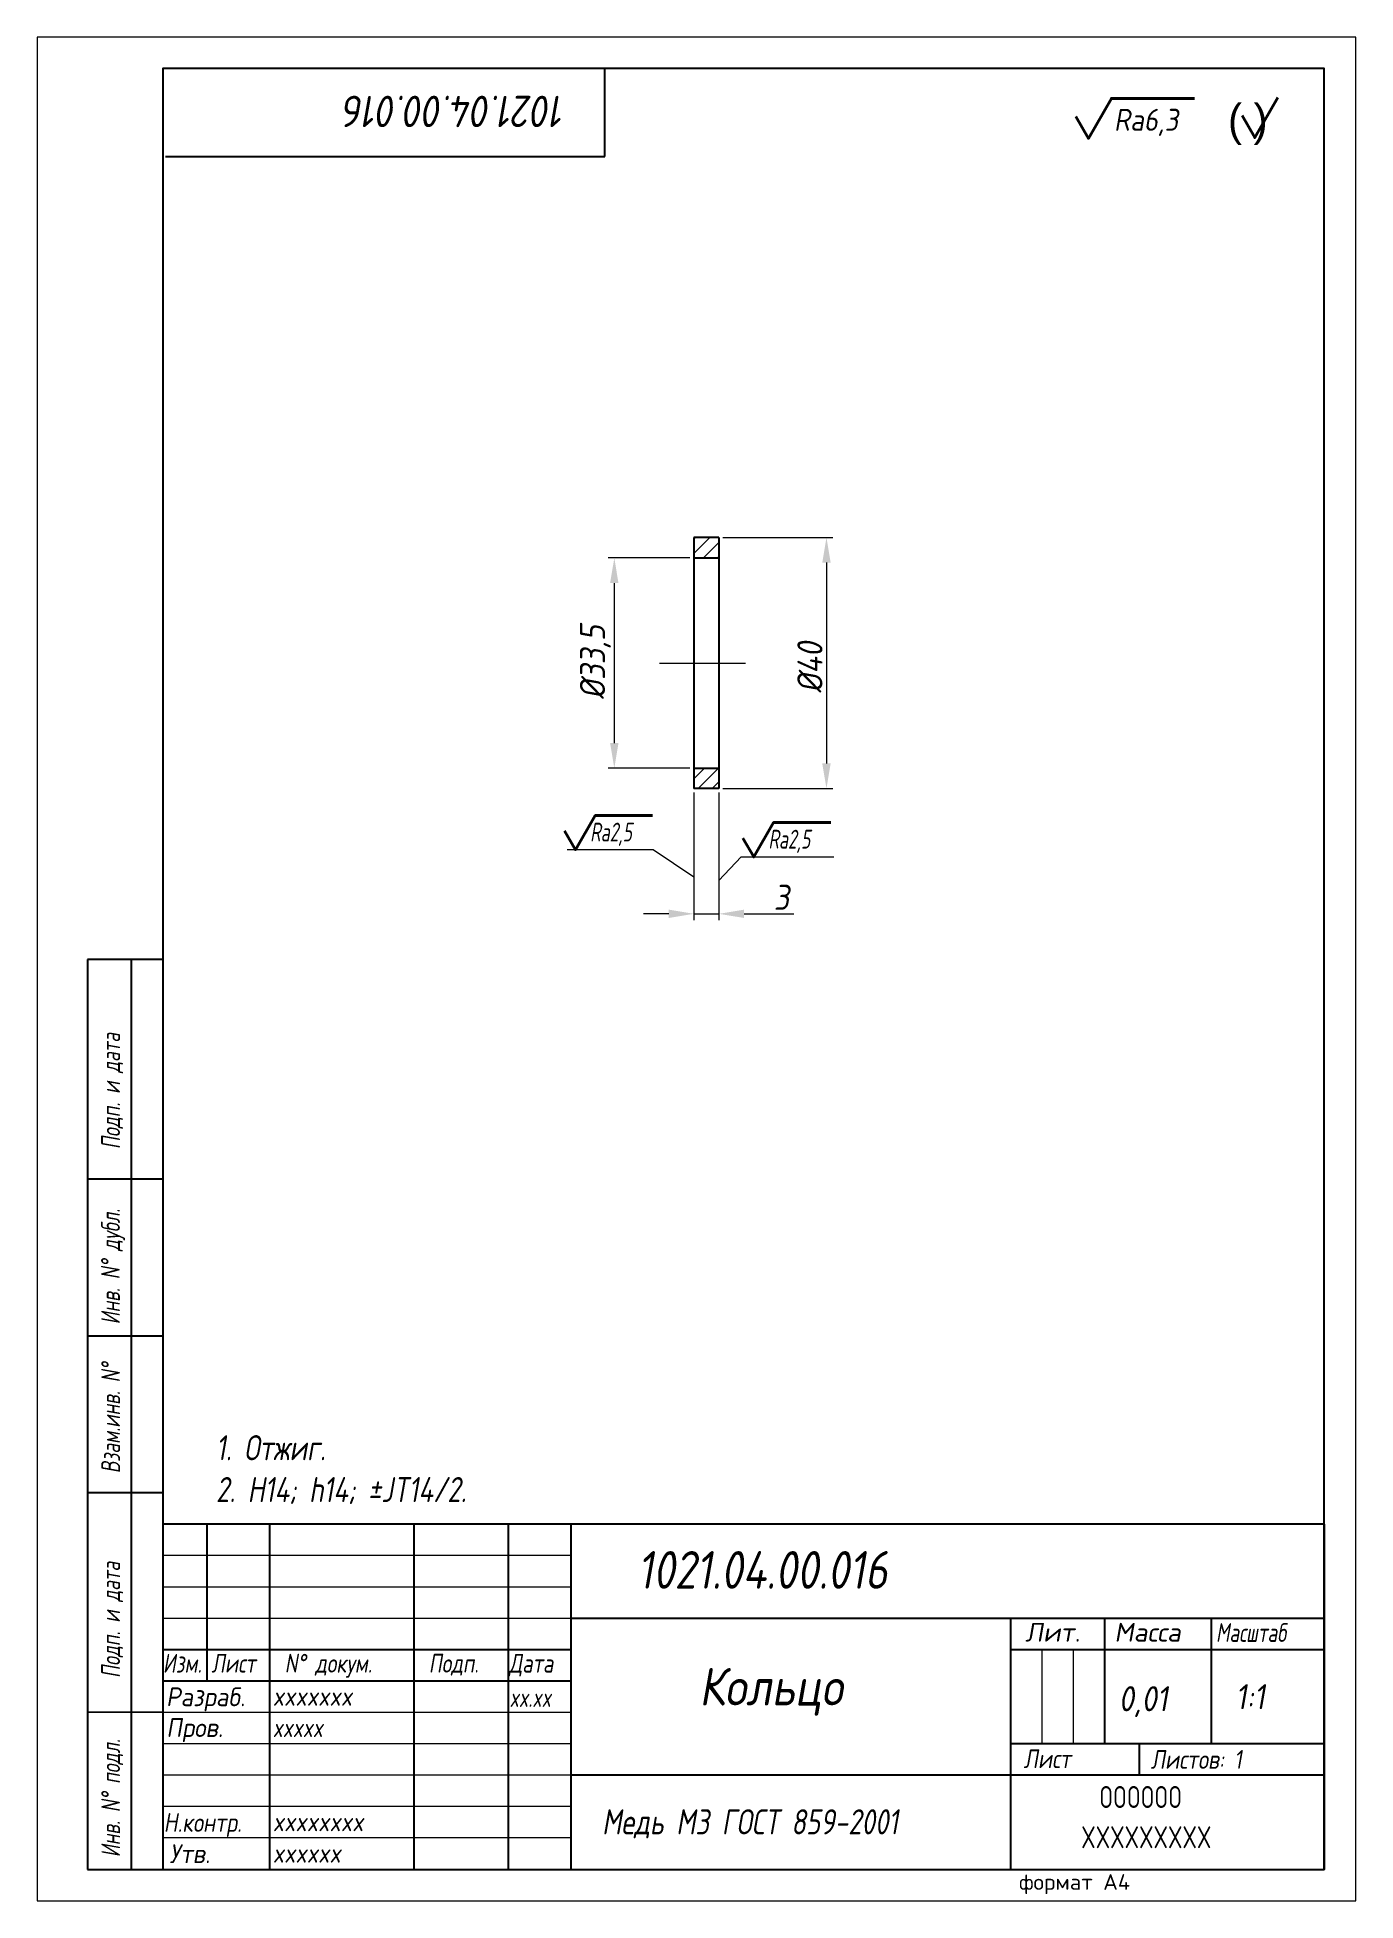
# Model space of a CAD drawing. Header units: millimetres. Extents: x 1490 to 3878, y -4564 to 680.
# Drawn here: x 3668.1 to 3878.1, y 382.9 to 679.9 of the extents above.
import ezdxf

# ---------------------------------------------------------------- set-up
doc = ezdxf.new("R2010")
doc.units = ezdxf.units.MM
doc.linetypes.add('CENTER', pattern=[50.8, 31.75, -6.35, 6.35, -6.35])
for name, color, linetype, lineweight in [('Ax', 1, 'CENTER', 18), ('Dim', 3, 'Continuous', 40), ('Hatch', 5, 'Continuous', 18), ('Slim', 8, 'Continuous', 18), ('Text', 2, 'Continuous', 40), ('Wide', 31, 'Continuous', 60)]:
    doc.layers.add(name, color=color, linetype=linetype, lineweight=lineweight)
doc.styles.add('курсив', font='romans.shx', dxfattribs={"oblique": 10})
doc.styles.add('курсив 0_65', font='romans.shx', dxfattribs={"width": 0.65, "oblique": 10})
doc.styles.add('курсив 0_75', font='romans.shx', dxfattribs={"width": 0.75, "oblique": 10})
doc.styles.add('курсив 0_85', font='romans.shx', dxfattribs={"width": 0.85, "oblique": 10})
doc.dimstyles.new('L.Zero', dxfattribs={"dimtxt": 4, "dimasz": 1.8, "dimexe": 2, "dimexo": 0.625, "dimgap": 1, "dimtad": 1, "dimlfac": 5, "dimtxsty": 'курсив 0_85', "dimcen": 0, "dimadec": 1, "dimazin": 0, "dimtp": 0.0165, "dimtm": 0.0075, "dimtfac": 1, "dimtmove": 0, "dimatfit": 3, "dimldrblk": 'NONE', "dimfxl": 1, "dimlwd": 18, "dimlwe": 18, "dimarcsym": 0})
doc.dimstyles.new('к1_1', dxfattribs={"dimtxt": 4, "dimasz": 4, "dimexe": 1, "dimexo": 0.625, "dimtad": 1, "dimtxsty": 'курсив 0_85', "dimcen": 0, "dimadec": 0, "dimazin": 0, "dimtfac": 1, "dimtmove": 0, "dimatfit": 3, "dimldrblk": 'DOTSMALL', "dimfxl": 1, "dimlwd": 18, "dimlwe": 18, "dimarcsym": 0})

# ---------------------------------------------------------------- blocks, each defined once
blk = doc.blocks.new('*D241')
at = {"layer": 'Defpoints', "color": 0, "transparency": 16777216}
for p in [(3772.72, 596.9), (3760.05, 563.4), (3772.72, 563.4)]:
    blk.add_point(p, dxfattribs=at)
at = {"layer": 'Dim', "color": 0, "lineweight": 18, "transparency": 16777216}
for p, q in [((3772.09, 596.9), (3759.05, 596.9)), ((3760.05, 592.9), (3760.05, 567.4)), ((3772.09, 563.4), (3759.05, 563.4))]:
    blk.add_line(p, q, dxfattribs=at)
at = {"layer": 'Dim', "color": 0, "transparency": 16777216}
for points in [[(3759.38, 592.9), (3760.71, 592.9), (3760.05, 596.9)], [(3759.38, 567.4), (3760.71, 567.4), (3760.05, 563.4)]]:
    blk.add_solid(points, dxfattribs=at)
at = {"layer": 'Dim', "color": 0, "transparency": 16777216, "insert": (3757.04, 580.31), "char_height": 4, "attachment_point": 5, "rotation": 90, "style": 'курсив 0_85'}
blk.add_mtext('%%c33,5', dxfattribs=at)
blk = doc.blocks.new('_DotSmall')
at = {"color": 0, "linetype": 'ByBlock', "const_width": 0.5}
blk.add_lwpolyline([(-122670.927, 17467.939, 1), (-122670.802, 17467.939, 1)], format="xyb", close=True, dxfattribs=at)
blk = doc.blocks.new('*D242')
at = {"layer": 'Defpoints', "color": 0, "transparency": 16777216}
for p in [(3776.72, 600.15), (3776.72, 560.15), (3793.84, 560.15)]:
    blk.add_point(p, dxfattribs=at)
at = {"layer": 'Dim', "color": 0, "lineweight": 18, "transparency": 16777216}
for p, q in [((3777.34, 600.15), (3794.84, 600.15)), ((3793.84, 596.15), (3793.84, 564.15)), ((3777.34, 560.15), (3794.84, 560.15))]:
    blk.add_line(p, q, dxfattribs=at)
at = {"layer": 'Dim', "color": 0, "transparency": 16777216}
for points in [[(3793.17, 596.15), (3794.51, 596.15), (3793.84, 600.15)], [(3793.17, 564.15), (3794.51, 564.15), (3793.84, 560.15)]]:
    blk.add_solid(points, dxfattribs=at)
at = {"layer": 'Dim', "color": 0, "transparency": 16777216, "insert": (3791.21, 579.46), "char_height": 4, "attachment_point": 5, "rotation": 90, "style": 'курсив 0_85'}
blk.add_mtext('%%c40', dxfattribs=at)
blk = doc.blocks.new('*D243')
at = {"layer": 'Defpoints', "color": 0, "transparency": 16777216}
for p in [(3772.72, 560.15), (3776.72, 560.15), (3776.72, 540.18)]:
    blk.add_point(p, dxfattribs=at)
at = {"layer": 'Dim', "color": 0, "lineweight": 18, "transparency": 16777216}
for p, q in [((3772.72, 559.52), (3772.72, 539.18)), ((3776.72, 559.52), (3776.72, 539.18)), ((3768.72, 540.18), (3764.72, 540.18)), ((3772.72, 540.18), (3776.72, 540.18)), ((3780.72, 540.18), (3788.64, 540.18))]:
    blk.add_line(p, q, dxfattribs=at)
at = {"layer": 'Dim', "color": 0, "transparency": 16777216}
for points in [[(3768.72, 540.85), (3768.72, 539.52), (3772.72, 540.18)], [(3780.72, 540.85), (3780.72, 539.52), (3776.72, 540.18)]]:
    blk.add_solid(points, dxfattribs=at)
at = {"layer": 'Dim', "color": 0, "transparency": 16777216, "insert": (3786.68, 542.81), "char_height": 4, "attachment_point": 5, "style": 'курсив 0_85'}
blk.add_mtext('3', dxfattribs=at)
blk = doc.blocks.new('_None')

msp = doc.modelspace()

# ---------------------------------------------------------------- hatches: boundary and pattern name
at = {"layer": 'Hatch'}
h = msp.add_hatch(dxfattribs=at)
h.set_pattern_fill('ANSI31', color=256, scale=0.5, style=0)
h.set_pattern_definition([(45, (-8207.8055, 4292.1392), (-1.12253202, 1.12253202), [])])
h.paths.add_polyline_path([(3776.7164, 600.1487), (3772.7164, 600.1487), (3772.7164, 596.8987), (3776.7164, 596.8987)])
h.paths.add_polyline_path([(3776.7164, 563.3987), (3772.7164, 563.3987), (3772.7164, 560.1487), (3776.7164, 560.1487)])

# ---------------------------------------------------------------- linework, layer by layer
for p, q in [((3758.5524, 660.8935), (3758.5524, 674.8935)), ((3688.5524, 660.8935), (3758.5524, 660.8935)), ((3772.7164, 600.1487), (3772.7164, 560.1487)), ((3776.7164, 600.1487), (3772.7164, 600.1487)), ((3776.7164, 600.1487), (3776.7164, 560.1487)), ((3772.7164, 596.8987), (3776.7164, 596.8987)), ((3772.7164, 563.3987), (3776.7164, 563.3987)), ((3776.7164, 560.1487), (3772.7164, 560.1487)), ((3676.1397, 532.8874), (3676.1397, 387.8874)), ((3688.1397, 532.8874), (3676.1397, 532.8874)), ((3683.1402, 387.9577), (3683.1402, 532.8874)), ((3688.0703, 497.8876), (3676.1397, 497.8862)), ((3688.0532, 472.8876), (3676.1397, 472.888)), ((3676.1397, 447.8898), (3676.1397, 447.8898)), ((3688.1397, 447.8878), (3676.1397, 447.8898)), ((3873.1397, 442.8874), (3688.1397, 442.8874)), ((3695.1397, 442.8874), (3695.1397, 417.8874)), ((3705.1397, 442.8874), (3705.1397, 387.8874)), ((3728.1397, 442.8874), (3728.1397, 387.8874)), ((3743.1397, 442.8874), (3743.1397, 387.8874)), ((3753.1397, 442.8874), (3753.1397, 387.8874)), ((3873.1397, 387.8874), (3873.1397, 442.8874)), ((3873.1397, 442.8874), (3873.1397, 387.8874)), ((3823.1397, 427.8874), (3753.1397, 427.8874)), ((3823.1397, 427.8874), (3823.1397, 387.8874)), ((3873.1397, 427.8874), (3823.1397, 427.8874)), ((3838.1397, 427.8874), (3838.1397, 407.8874)), ((3855.1397, 427.8874), (3855.1397, 407.8874)), ((3753.1397, 422.8874), (3688.1397, 422.8874)), ((3873.1397, 422.8874), (3823.1397, 422.8874)), ((3753.1397, 417.8874), (3688.1397, 417.8874)), ((3688.1397, 412.8869), (3676.1397, 412.9564)), ((3873.1397, 407.8874), (3823.1397, 407.8874)), ((3843.6442, 407.8874), (3843.6442, 402.8874)), ((3823.1397, 402.8874), (3753.1397, 402.8874)), ((3873.1397, 402.8874), (3823.1397, 402.8874)), ((3676.1397, 387.8874), (3688.1397, 387.8874)), ((3688.1397, 387.8874), (3873.1397, 387.8874))]:
    msp.add_line(p, q)
msp.add_lwpolyline([(3688.1397, 387.8874), (3873.1397, 387.8874), (3873.1397, 674.8874), (3688.1397, 674.8874)], close=True)
at = {"layer": 'Ax', "ltscale": 0.5}
msp.add_line((3767.2211, 580.1487), (3780.9429, 580.1487), dxfattribs=at)
at = {"layer": 'Slim'}
for p, q in [((3753.1397, 437.8874), (3688.1397, 437.8874)), ((3753.1397, 432.8874), (3688.1397, 432.8874)), ((3753.1397, 427.8874), (3688.1397, 427.8874)), ((3828.1397, 422.8874), (3828.1397, 407.8874)), ((3833.1397, 422.8874), (3833.1397, 407.8874)), ((3753.1397, 412.8874), (3688.1397, 412.8874)), ((3753.1397, 407.8874), (3688.1397, 407.8874)), ((3753.1397, 402.8874), (3688.1397, 402.8874)), ((3753.1397, 397.8874), (3688.1397, 397.8874)), ((3753.1397, 392.8874), (3688.1397, 392.8874))]:
    msp.add_line(p, q, dxfattribs=at)
msp.add_lwpolyline([(3668.1397, 382.8874), (3878.1397, 382.8874), (3878.1397, 679.8874), (3668.1397, 679.8874)], close=True, dxfattribs=at)
at = {"layer": 'Text'}
for points in [[(3833.5354, 667.2747), (3835.5622, 663.7641), (3839.2415, 670.1369), (3852.464, 670.1369)], [(3860.0386, 667.4231), (3862.0655, 663.9125), (3865.7448, 670.2853)], [(3752.1245, 553.3918), (3753.8618, 550.3828), (3757.0154, 555.8451), (3766.1314, 555.8451)], [(3780.5225, 552.2644), (3782.2598, 549.2553), (3785.4135, 554.7177), (3794.5295, 554.7177)]]:
    msp.add_lwpolyline(points, dxfattribs=at)

# ---------------------------------------------------------------- texts
at = {"layer": 'Text', "oblique": 10}
for s, height, rotation, style, width, p in [('1021.04.00.016', 5, 180, 'курсив', 0.85, (3752.3042, 670.5703)), ('Подп. и дата', 3, 90, 'курсив 0_75', 0.7, (3681.3297, 502.6702)), ('Инв. N%%D дубл.', 3, 90, 'курсив 0_75', 0.7, (3681.296, 474.7367)), ('Взам.инв. N%%D', 3, 90, 'курсив 0_75', 0.7, (3681.3297, 451.0084)), ('Подп. и дата', 3, 90, 'курсив 0_75', 0.7, (3681.3297, 418.3831)), ('Инв. N%%D подл.', 3, 90, 'курсив 0_75', 0.7, (3681.3297, 389.8104))]:
    msp.add_text(s, height=height, rotation=rotation, dxfattribs=dict(at, style=style, width=width)).set_placement(p)
for s, height, style, width, p in [('Ra6,3', 3.5, 'курсив 0_85', 0.85, (3839.6448, 664.9843)), ('Ra2,5', 2.99999, 'курсив 0_65', 0.65, (3756.1929, 551.7086)), ('Ra2,5', 2.99999, 'курсив 0_65', 0.65, (3784.591, 550.5811)), ('1021.04.00.016', 6, 'курсив', 0.8, (3763.7205, 432.6185)), ('Масштаб', 3, 'курсив', 0.7, (3855.8734, 424.1336)), ('Изм.', 3, 'курсив 0_75', 0.75, (3688.1397, 419.242)), ('Лист', 3, 'курсив 0_75', 0.75, (3695.8758, 419.242)), ('N%%D докум.', 3, 'курсив 0_75', 0.75, (3707.5476, 419.242)), ('Подп.', 3, 'курсив 0_75', 0.75, (3730.4878, 419.242)), ('Дата', 3, 'курсив 0_75', 0.75, (3743.2613, 419.242)), ('Кольцо', 6, 'курсив 0_85', 0.85, (3773.5507, 414.0081)), ('Разраб.', 3, 'курсив', 0.9, (3688.6533, 413.8863)), ('xxxxxxx', 3, 'курсив 0_85', 0.85, (3705.6451, 413.9666)), ('0,01', 4, 'курсив 0_85', 0.85, (3840.3945, 413.0851)), ('1:1', 4, 'курсив 0_85', 0.85, (3858.9948, 413.4043)), ('Пров.', 3, 'курсив', 0.9, (3688.6793, 408.9817)), ('xxxxx', 3, 'курсив 0_85', 0.75, (3705.6451, 408.9666)), ('Лист', 3, 'курсив', 0.8, (3825.2412, 404.0183)), ('Листов: 1', 3, 'курсив', 0.8, (3845.4856, 403.9124)), ('Н.контр.', 3, 'курсив', 0.8, (3688.2699, 393.8628)), ('xxxxxxxx', 3, 'курсив 0_85', 0.85, (3705.6451, 393.9666)), ('Медь М3 ГОСТ 859-2001', 4, 'курсив 0_75', 0.75, (3758.0884, 393.4632)), ('Утв.', 3, 'курсив', 0.9, (3689.2009, 388.8845)), ('xxxxxx', 3, 'курсив 0_85', 0.85, (3705.6451, 388.9666))]:
    msp.add_text(s, height=height, dxfattribs=dict(at, style=style, width=width)).set_placement(p)
at = {"layer": 'Text'}
msp.add_text('( )', height=5, dxfattribs=at).set_placement((3857.7957, 664.2412))
at = {"layer": 'Text', "style": 'курсив', "oblique": 10}
for s, p in [('Лит.', (3825.4941, 424.1817)), ('Масса', (3839.6938, 424.1817))]:
    msp.add_text(s, height=3, dxfattribs=at).set_placement(p)
at = {"layer": 'Text', "ltscale": 0.8, "style": 'курсив', "oblique": 10, "width": 0.7}
msp.add_text('xx.xx', height=3, dxfattribs=at).set_placement((3743.3659, 413.7804))
at = {"layer": 'Text', "style": 'курсив'}
msp.add_text('формат А4', height=2.5, dxfattribs=at).set_placement((3824.5211, 384.6244))
at = {"layer": 'Text', "ltscale": 6, "insert": (3696.5974, 457.087), "char_height": 4, "width": 177.752582, "attachment_point": 1, "style": 'курсив 0_75'}
msp.add_mtext('1. Отжиг.\\P2. H14; h14; %%PJT14/2.', dxfattribs=at)
at = {"layer": 'Wide', "lineweight": 50, "style": 'курсив', "width": 0.7}
for s, p in [('OOOOOO', (3837.2914, 397.6675)), ('XXXXXXXXX', (3834.418, 391.2577))]:
    msp.add_text(s, height=3.5, dxfattribs=at).set_placement(p)

# ---------------------------------------------------------------- dimensions: what is measured, and where the dimension line sits
at = {"layer": 'Dim'}
for base, p1, p2, picture, middle in [((3793.8396, 560.1487), (3776.7164, 600.1487), (3776.7164, 560.1487), '*D242', (3793.8396, 579.4623)), ((3760.0467, 563.3987), (3772.7164, 596.8987), (3772.7164, 563.3987), '*D241', (3760.0467, 580.3098))]:
    dim = msp.add_linear_dim(base=base, p1=p1, p2=p2, angle=90, text='%%c<>', dimstyle='к1_1', dxfattribs=at)
    dim.commit()
    dim.dimension.update_dxf_attribs({"geometry": picture, "text_midpoint": middle, "dimtype": 160})
dim = msp.add_linear_dim(base=(3776.7164, 540.1819), p1=(3772.7164, 560.1487), p2=(3776.7164, 560.1487), text='3', dimstyle='к1_1', dxfattribs=at)
dim.commit()
dim.dimension.update_dxf_attribs({"geometry": '*D243', "text_midpoint": (3786.6793, 540.1819), "dimtype": 160})

# ---------------------------------------------------------------- leaders
at = {"layer": 'Slim'}
for points in [[(3772.7164, 546.0044), (3766.221, 550.3828), (3752.5354, 550.3828)], [(3776.7164, 545.5059), (3780.2755, 549.2553), (3795.0176, 549.2553)]]:
    msp.add_leader(points, dimstyle='L.Zero', dxfattribs=at)

doc.saveas('drawing.dxf')
